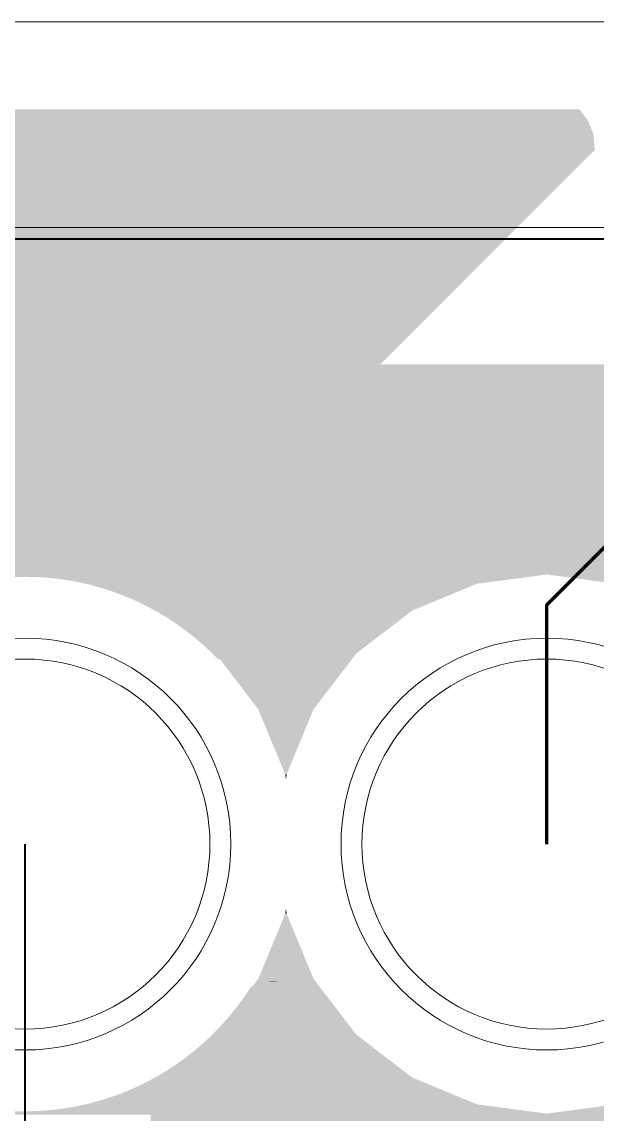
# Model space of a CAD drawing. Header units: millimetres. Extents: x 0 to 594, y 0 to 420.
# Drawn here: x 217.1 to 219.9, y 274.7 to 280.01 of the extents above; entities that cross this region are included whole.
import ezdxf

# ---------------------------------------------------------------- set-up
doc = ezdxf.new("R2010")
doc.units = ezdxf.units.MM
for name, pattern in [('K5LT32768', [0]), ('K5LT32771', [0]), ('K5LT32772', [0]), ('K5LT32773', [0]), ('K5LT32775', [0]), ('K5LT32780', [0]), ('K5LT32787', [0])]:
    doc.linetypes.add(name, pattern=pattern)

# ---------------------------------------------------------------- blocks, each defined once
blk = doc.blocks.new('U281')
at = {"color": 7, "linetype": 'K5LT32768', "lineweight": 18}
blk.add_circle((217.1116, 276.0149), 0.9, dxfattribs=at)
blk = doc.blocks.new('U283')
at = {"color": 7, "linetype": 'K5LT32768', "lineweight": 18}
blk.add_circle((219.6516, 276.0149), 0.9, dxfattribs=at)
blk = doc.blocks.new('U406')
at = {"color": 1, "linetype": 'K5LT32771', "lineweight": 18, "true_color": 0xff0000}
blk.add_circle((217.1116, 276.0149), 1.0016, dxfattribs=at)
blk = doc.blocks.new('U408')
at = {"color": 1, "linetype": 'K5LT32771', "lineweight": 18, "true_color": 0xff0000}
blk.add_circle((219.6516, 276.0149), 1.0016, dxfattribs=at)
blk = doc.blocks.new('U984')
at = {"color": 3, "linetype": 'K5LT32773', "lineweight": 18, "true_color": 0x00ff00}
blk.add_circle((217.1116, 276.0149), 0.9, dxfattribs=at)
blk = doc.blocks.new('U986')
at = {"color": 3, "linetype": 'K5LT32773', "lineweight": 18, "true_color": 0x00ff00}
blk.add_circle((219.6516, 276.0149), 0.9, dxfattribs=at)
blk = doc.blocks.new('U1379')
at = {"color": 1, "linetype": 'K5LT32771', "lineweight": 18, "true_color": 0xff0000}
blk.add_circle((217.1116, 276.0149), 1.0016, dxfattribs=at)
blk = doc.blocks.new('U1381')
at = {"color": 1, "linetype": 'K5LT32771', "lineweight": 18, "true_color": 0xff0000}
blk.add_circle((219.6516, 276.0149), 1.0016, dxfattribs=at)

msp = doc.modelspace()

# ---------------------------------------------------------------- hatches: boundary and pattern name
for points in [[(195.9949, 279.5618), (196.0132, 279.5898), (219.8114, 279.5898), (219.8316, 279.5618)], [(196.0132, 279.5898), (196.0132, 279.5898), (219.8114, 279.5898)], [(195.971, 279.4695), (195.987, 279.5311), (219.8538, 279.5311), (219.8787, 279.4695)], [(195.987, 279.5311), (195.9949, 279.5618), (219.8316, 279.5618), (219.8538, 279.5311)], [(195.9503, 279.3898), (195.971, 279.4695), (219.8787, 279.4695), (219.8853, 279.3898)], [(195.9504, 279.3898), (195.9503, 279.3898), (219.8853, 279.3898), (219.8853, 279.3898)], [(195.9568, 279.3852), (195.9504, 279.3898), (219.8853, 279.3898), (219.8801, 279.3852)], [(195.9571, 279.385), (195.9568, 279.3852), (219.8801, 279.3852), (219.8799, 279.385)], [(195.9879, 279.3629), (195.9571, 279.385), (219.8799, 279.385), (219.8563, 279.3629)], [(196.0094, 279.3475), (195.9879, 279.3629), (219.8563, 279.3629), (219.8406, 279.3475)], [(196.0192, 279.3403), (196.0094, 279.3475), (219.8406, 279.3475), (219.8332, 279.3403)], [(196.0615, 279.3092), (196.0192, 279.3403), (219.8332, 279.3403), (219.8021, 279.3092)], [(196.1132, 279.2702), (196.0615, 279.3092), (219.8021, 279.3092), (219.7631, 279.2702)], [(196.1644, 279.2306), (196.1132, 279.2702), (219.7631, 279.2702), (219.7235, 279.2306)], [(196.2151, 279.1904), (196.1644, 279.2306), (219.7235, 279.2306), (219.6833, 279.1904)], [(196.2653, 279.1495), (196.2151, 279.1904), (219.6833, 279.1904), (219.6424, 279.1495)], [(196.315, 279.1081), (196.2653, 279.1495), (219.6424, 279.1495), (219.601, 279.1081)], [(196.3642, 279.0661), (196.315, 279.1081), (219.601, 279.1081), (219.559, 279.0661)], [(196.4129, 279.0235), (196.3642, 279.0661), (219.559, 279.0661), (219.5164, 279.0235)], [(196.4611, 278.9803), (196.4129, 279.0235), (219.5164, 279.0235), (219.4732, 278.9803)], [(196.5087, 278.9365), (196.4611, 278.9803), (219.4732, 278.9803), (219.4294, 278.9365)], [(196.5558, 278.8921), (196.5087, 278.9365), (219.4294, 278.9365), (219.385, 278.8921)], [(196.6024, 278.8472), (196.5558, 278.8921), (219.385, 278.8921), (219.3401, 278.8472)], [(196.6484, 278.8017), (196.6024, 278.8472), (219.3401, 278.8472), (219.2946, 278.8017)], [(196.6939, 278.7557), (196.6484, 278.8017), (219.2946, 278.8017), (219.2486, 278.7557)], [(196.7388, 278.7091), (196.6939, 278.7557), (219.2486, 278.7557), (219.202, 278.7091)], [(196.7832, 278.662), (196.7388, 278.7091), (219.202, 278.7091), (219.1549, 278.662)], [(196.827, 278.6144), (196.7832, 278.662), (219.1549, 278.662), (219.1073, 278.6144)], [(196.8702, 278.5662), (196.827, 278.6144), (219.1073, 278.6144), (219.0591, 278.5662)], [(196.9128, 278.5175), (196.8702, 278.5662), (219.0591, 278.5662), (219.0103, 278.5175)], [(196.9548, 278.4683), (196.9128, 278.5175), (219.0103, 278.5175), (218.9611, 278.4683)], [(196.9962, 278.4186), (196.9548, 278.4683), (218.9611, 278.4683), (218.9114, 278.4186)], [(197.0371, 278.3684), (196.9962, 278.4186), (218.9114, 278.4186), (218.8612, 278.3684)], [(197.0773, 278.3177), (197.0371, 278.3684), (218.8612, 278.3684), (218.8105, 278.3177)], [(197.1169, 278.2665), (197.0773, 278.3177), (218.8105, 278.3177), (218.7593, 278.2665)], [(197.1559, 278.2148), (197.1169, 278.2665), (218.7593, 278.2665), (218.7076, 278.2148)], [(197.1897, 278.1688), (197.1559, 278.2148), (218.7076, 278.2148), (218.6616, 278.1688)], [(197.1942, 278.1627), (197.1897, 278.1688), (218.6616, 278.1688), (218.6557, 278.1627)], [(197.2065, 278.1456), (197.1942, 278.1627), (218.6557, 278.1627), (218.639, 278.1456)], [(197.2234, 278.122), (197.2065, 278.1456), (218.639, 278.1456), (218.6169, 278.122)], [(197.2319, 278.1102), (197.2234, 278.122), (218.6169, 278.122), (218.6064, 278.1102)], [(197.2406, 278.0978), (197.2319, 278.1102), (218.6064, 278.1102), (218.5954, 278.0978)], [(197.2578, 278.0732), (197.2406, 278.0978), (218.5954, 278.0978), (218.5745, 278.0732)], [(197.269, 278.0571), (197.2578, 278.0732), (218.5745, 278.0732), (218.5614, 278.0571)], [(197.2751, 278.0481), (197.269, 278.0571), (218.5614, 278.0571), (218.5541, 278.0481)], [(197.2926, 278.0225), (197.2751, 278.0481), (218.5541, 278.0481), (218.5343, 278.0225)], [(197.3054, 278.0036), (197.2926, 278.0225), (218.5343, 278.0225), (218.5204, 278.0036)], [(197.3102, 277.9964), (197.3054, 278.0036), (218.5204, 278.0036), (218.5151, 277.9964)], [(197.3277, 277.97), (197.3102, 277.9964), (218.5151, 277.9964), (218.4965, 277.97)], [(197.3412, 277.9497), (197.3277, 277.97), (218.4965, 277.97), (218.483, 277.9497)], [(197.3455, 277.9431), (197.3412, 277.9497), (218.483, 277.9497), (218.4786, 277.9431)], [(197.3632, 277.9158), (197.3455, 277.9431), (218.4786, 277.9431), (218.4612, 277.9158)], [(197.3764, 277.8954), (197.3632, 277.9158), (218.4612, 277.9158), (218.4489, 277.8954)], [(197.381, 277.8881), (197.3764, 277.8954), (218.4489, 277.8954), (218.4445, 277.8881)], [(197.3986, 277.86), (197.381, 277.8881), (218.4445, 277.8881), (218.4284, 277.86)], [(197.4108, 277.8406), (197.3986, 277.86), (218.4284, 277.86), (218.4179, 277.8406)], [(197.4164, 277.8316), (197.4108, 277.8406), (218.4179, 277.8406), (218.413, 277.8316)], [(197.4341, 277.8028), (197.4164, 277.8316), (218.413, 277.8316), (218.3983, 277.8028)], [(197.4447, 277.7855), (197.4341, 277.8028), (218.3983, 277.8028), (218.3899, 277.7855)], [(197.4517, 277.7737), (197.4447, 277.7855), (218.3899, 277.7855), (218.3842, 277.7737)], [(197.4692, 277.7443), (197.4517, 277.7737), (218.3842, 277.7737), (218.3708, 277.7443)], [(197.4778, 277.7299), (197.4692, 277.7443), (218.3708, 277.7443), (218.3647, 277.7299)], [(197.4868, 277.7145), (197.4778, 277.7299), (218.3647, 277.7299), (218.3581, 277.7145)], [(197.5042, 277.6845), (197.4868, 277.7145), (218.3581, 277.7145), (218.3461, 277.6845)], [(197.5103, 277.6739), (197.5042, 277.6845), (218.3461, 277.6845), (218.3421, 277.6739)], [(197.5214, 277.6542), (197.5103, 277.6739), (218.3421, 277.6739), (218.3347, 277.6542)], [(197.5385, 277.6237), (197.5214, 277.6542), (218.3347, 277.6542), (218.3241, 277.6237)], [(197.542, 277.6175), (197.5385, 277.6237), (218.3241, 277.6237), (218.3221, 277.6175)], [(197.5555, 277.5929), (197.542, 277.6175), (218.3221, 277.6175), (218.3142, 277.5929)], [(197.5725, 277.5619), (197.5555, 277.5929), (218.3142, 277.5929), (218.3049, 277.5619)], [(197.5731, 277.5608), (197.5725, 277.5619), (218.3049, 277.5619), (218.3046, 277.5608)], [(197.5892, 277.5307), (197.5731, 277.5608), (218.3046, 277.5608), (218.2965, 277.5307)], [(197.6036, 277.5037), (197.5892, 277.5307), (218.2965, 277.5307), (218.2898, 277.5037)], [(197.6059, 277.4993), (197.6036, 277.5037), (218.2898, 277.5037), (218.2887, 277.4993)], [(197.6222, 277.4677), (197.6059, 277.4993), (218.2887, 277.4993), (218.2817, 277.4677)], [(197.6333, 277.4462), (197.6222, 277.4677), (218.2817, 277.4677), (218.2774, 277.4462)], [(197.6384, 277.436), (197.6333, 277.4462), (218.2774, 277.4462), (218.2754, 277.436)], [(197.6544, 277.4041), (197.6384, 277.436), (218.2754, 277.436), (218.2698, 277.4041)], [(197.6623, 277.3884), (197.6544, 277.4041), (218.2698, 277.4041), (218.2674, 277.3884)], [(197.6702, 277.3722), (197.6623, 277.3884), (218.2674, 277.3884), (218.2649, 277.3722)], [(197.6859, 277.3401), (197.6702, 277.3722), (218.2649, 277.3722), (218.2608, 277.3401)], [(197.6907, 277.3302), (197.6859, 277.3401), (218.2608, 277.3401), (218.2598, 277.3302)], [(197.6979, 277.315), (197.6907, 277.3302), (218.2598, 277.3302), (218.2582, 277.315)], [(197.6981, 277.3146), (197.6979, 277.315), (217.1116, 277.315), (217.0797, 277.3146)], [(217.1435, 277.3146), (217.1116, 277.315), (218.2582, 277.315), (218.2582, 277.3146)], [(217.1754, 277.3134), (217.1435, 277.3146), (218.2582, 277.3146), (218.2581, 277.3134)], [(217.2072, 277.3115), (217.1754, 277.3134), (218.2581, 277.3134), (218.2579, 277.3115)], [(217.239, 277.3087), (217.2072, 277.3115), (218.2579, 277.3115), (218.2576, 277.3087)], [(217.2463, 277.3079), (217.239, 277.3087), (218.2576, 277.3087), (218.2575, 277.3079)], [(217.2707, 277.3052), (217.2463, 277.3079), (218.2575, 277.3079), (218.2573, 277.3052)], [(217.3024, 277.3009), (217.2707, 277.3052), (218.2573, 277.3052), (218.257, 277.3009)], [(217.3339, 277.2959), (217.3024, 277.3009), (218.257, 277.3009), (218.2566, 277.2959)], [(217.3652, 277.29), (217.3339, 277.2959), (218.2566, 277.2959), (218.2561, 277.29)], [(217.3965, 277.2834), (217.3652, 277.29), (218.2561, 277.29), (218.2555, 277.2834)], [(217.4275, 277.276), (217.3965, 277.2834), (218.2555, 277.2834), (218.2549, 277.276)], [(217.4287, 277.2757), (217.4275, 277.276), (218.2549, 277.276), (218.2549, 277.2757)], [(217.4584, 277.2679), (217.4287, 277.2757), (218.2549, 277.2757), (218.2545, 277.2679)], [(217.489, 277.259), (217.4584, 277.2679), (218.2545, 277.2679), (218.2539, 277.259)], [(217.5194, 277.2494), (217.489, 277.259), (218.2539, 277.259), (218.2534, 277.2494)], [(217.5368, 277.2434), (217.5194, 277.2494), (218.2534, 277.2494), (218.253, 277.2434)], [(217.5496, 277.239), (217.5368, 277.2434), (218.253, 277.2434), (218.2529, 277.239)], [(217.5795, 277.2279), (217.5496, 277.239), (218.2529, 277.239), (218.2525, 277.2279)], [(217.6091, 277.216), (217.5795, 277.2279), (218.2525, 277.2279), (218.2521, 277.216)], [(217.6206, 277.2111), (217.6091, 277.216), (218.2521, 277.216), (218.2519, 277.2111)], [(217.6385, 277.2035), (217.6206, 277.2111), (218.2519, 277.2111), (218.2518, 277.2035)], [(217.6675, 277.1902), (217.6385, 277.2035), (218.2518, 277.2035), (218.2517, 277.1902)], [(217.691, 277.1787), (217.6675, 277.1902), (218.2517, 277.1902), (218.2515, 277.1787)], [(217.6961, 277.1762), (217.691, 277.1787), (218.2515, 277.1787), (218.2515, 277.1762)], [(217.7245, 277.1615), (217.6961, 277.1762), (218.2515, 277.1762), (218.2515, 277.1615)], [(217.7524, 277.1461), (217.7245, 277.1615), (218.2515, 277.1615), (218.2515, 277.1461)], [(217.78, 277.13), (217.7524, 277.1461), (218.2515, 277.1461), (218.2515, 277.13)], [(217.8072, 277.1133), (217.78, 277.13), (218.2515, 277.13), (218.2515, 277.1133)], [(217.8339, 277.0959), (217.8072, 277.1133), (218.2515, 277.1133), (218.2515, 277.0959)], [(217.8602, 277.0778), (217.8339, 277.0959), (218.2515, 277.0959), (218.2515, 277.0778)], [(217.8861, 277.0591), (217.8602, 277.0778), (218.2515, 277.0778), (218.2515, 277.0591)], [(217.9115, 277.0398), (217.8861, 277.0591), (218.2515, 277.0591), (218.2515, 277.0398)], [(217.9364, 277.0199), (217.9115, 277.0398), (218.2515, 277.0398), (218.2515, 277.0199)], [(217.9608, 276.9993), (217.9364, 277.0199), (218.2515, 277.0199), (218.2515, 276.9993)], [(217.9714, 276.99), (217.9608, 276.9993), (218.2515, 276.9993), (218.2515, 276.99)], [(217.9847, 276.9782), (217.9714, 276.99), (218.2515, 276.99), (218.2369, 276.9782)], [(218.0017, 276.9625), (217.9847, 276.9782), (218.2369, 276.9782), (218.2175, 276.9625)], [(218.0081, 276.9565), (218.0017, 276.9625), (218.2175, 276.9625), (218.206, 276.9565)], [(218.0309, 276.9342), (218.0081, 276.9565), (218.206, 276.9565), (218.1634, 276.9342)], [(218.0381, 276.9268), (218.0309, 276.9342), (218.1634, 276.9342), (218.1492, 276.9268)], [(218.0515, 276.9131), (218.0381, 276.9268), (218.1492, 276.9268), (218.064, 276.9131)], [(218.2104, 275.32), (218.2308, 275.3277), (218.4136, 275.3277), (218.4297, 275.32)], [(218.2308, 275.3277), (218.2586, 275.3382), (218.375, 275.3382), (218.4136, 275.3277)], [(218.2586, 275.3382), (218.2951, 275.3438), (218.3543, 275.3438), (218.375, 275.3382)], [(218.2951, 275.3438), (218.3087, 275.3459), (218.3543, 275.3438)], [(218.1745, 275.2663), (218.1825, 275.2779), (218.4612, 275.2779), (218.4686, 275.2663)], [(218.1825, 275.2779), (218.1926, 275.2926), (218.4523, 275.2926), (218.4612, 275.2779)], [(218.1926, 275.2926), (218.201, 275.3055), (218.4445, 275.3055), (218.4523, 275.2926)], [(218.201, 275.3055), (218.2077, 275.3157), (218.4387, 275.3157), (218.4445, 275.3055)], [(218.2077, 275.3157), (218.21, 275.3193), (218.4312, 275.3193), (218.4387, 275.3157)], [(218.21, 275.3193), (218.2104, 275.32), (218.4297, 275.32), (218.4312, 275.3193)], [(218.1223, 275.1972), (218.1365, 275.215), (218.5026, 275.215), (218.5151, 275.1972)], [(218.1365, 275.215), (218.1432, 275.2237), (218.4965, 275.2237), (218.5026, 275.215)], [(218.1432, 275.2237), (218.1559, 275.2404), (218.4854, 275.2404), (218.4965, 275.2237)], [(218.1559, 275.2404), (218.1632, 275.2505), (218.4786, 275.2505), (218.4854, 275.2404)], [(218.1632, 275.2505), (218.1745, 275.2663), (218.4686, 275.2663), (218.4786, 275.2505)], [(218.0783, 275.1456), (218.0961, 275.1657), (218.5386, 275.1657), (218.5541, 275.1456)], [(218.0961, 275.1657), (218.1007, 275.1712), (218.5343, 275.1712), (218.5386, 275.1657)], [(218.1007, 275.1712), (218.1166, 275.1901), (218.5204, 275.1901), (218.5343, 275.1712)], [(218.1166, 275.1901), (218.1223, 275.1972), (218.5151, 275.1972), (218.5204, 275.1901)], [(218.0311, 275.0958), (218.0532, 275.1184), (218.5763, 275.1184), (218.5954, 275.0958)], [(218.0532, 275.1184), (218.0552, 275.1205), (218.5745, 275.1205), (218.5763, 275.1184)], [(218.0552, 275.1205), (218.0749, 275.1418), (218.5572, 275.1418), (218.5745, 275.1205)], [(218.0749, 275.1418), (218.0783, 275.1456), (218.5541, 275.1456), (218.5572, 275.1418)], [(217.9847, 275.0516), (218.0064, 275.0717), (218.6169, 275.0717), (218.6357, 275.0516)], [(218.0064, 275.0717), (218.0081, 275.0733), (218.6155, 275.0733), (218.6169, 275.0717)], [(218.0081, 275.0733), (218.0309, 275.0956), (218.5956, 275.0956), (218.6155, 275.0733)], [(218.0309, 275.0956), (218.0311, 275.0958), (218.5954, 275.0958), (218.5956, 275.0956)], [(217.9115, 274.99), (217.9269, 275.0023), (218.6847, 275.0023), (218.6979, 274.99)], [(217.9269, 275.0023), (217.9364, 275.0099), (218.677, 275.0099), (218.6847, 275.0023)], [(217.9364, 275.0099), (217.9542, 275.0249), (218.6616, 275.0249), (218.677, 275.0099)], [(217.9542, 275.0249), (217.9608, 275.0305), (218.6561, 275.0305), (218.6616, 275.0249)], [(217.9608, 275.0305), (217.9806, 275.048), (218.639, 275.048), (218.6561, 275.0305)], [(217.9806, 275.048), (217.9847, 275.0516), (218.6357, 275.0516), (218.639, 275.048)], [(217.8396, 274.9378), (217.8602, 274.952), (218.7404, 274.952), (218.7572, 274.9378)], [(217.8602, 274.952), (217.8695, 274.9587), (218.7325, 274.9587), (218.7404, 274.952)], [(217.8695, 274.9587), (217.8861, 274.9706), (218.7192, 274.9706), (218.7325, 274.9587)], [(217.8861, 274.9706), (217.8987, 274.9802), (218.7084, 274.9802), (218.7192, 274.9706)], [(217.8987, 274.9802), (217.9115, 274.99), (218.6979, 274.99), (218.7084, 274.9802)], [(217.7524, 274.8837), (217.7762, 274.8976), (218.8079, 274.8976), (218.8267, 274.8837)], [(217.7762, 274.8976), (217.78, 274.8998), (218.8051, 274.8998), (218.8079, 274.8976)], [(217.78, 274.8998), (217.8072, 274.9165), (218.7835, 274.9165), (218.8051, 274.8998)], [(217.8072, 274.9165), (217.8086, 274.9174), (218.7823, 274.9174), (218.7835, 274.9165)], [(217.8086, 274.9174), (217.8339, 274.9339), (218.762, 274.9339), (218.7823, 274.9174)], [(217.8339, 274.9339), (217.8396, 274.9378), (218.7572, 274.9378), (218.762, 274.9339)], [(217.6722, 274.8419), (217.6961, 274.8536), (218.8697, 274.8536), (218.8873, 274.8419)], [(217.6961, 274.8536), (217.7081, 274.8598), (218.8604, 274.8598), (218.8697, 274.8536)], [(217.7081, 274.8598), (217.7245, 274.8683), (218.8483, 274.8683), (218.8604, 274.8598)], [(217.7245, 274.8683), (217.7428, 274.8784), (218.8339, 274.8784), (218.8483, 274.8683)], [(217.7428, 274.8784), (217.7524, 274.8837), (218.8267, 274.8837), (218.8339, 274.8784)], [(217.5194, 274.7804), (217.5496, 274.7908), (218.9722, 274.7908), (218.9912, 274.7804)], [(217.5496, 274.7908), (217.5523, 274.7918), (218.9703, 274.7918), (218.9722, 274.7908)], [(217.5523, 274.7918), (217.5795, 274.8019), (218.9526, 274.8019), (218.9703, 274.7918)], [(217.5795, 274.8019), (217.5942, 274.8078), (218.9422, 274.8078), (218.9526, 274.8019)], [(217.5942, 274.8078), (217.6091, 274.8138), (218.9323, 274.8138), (218.9422, 274.8078)], [(217.6091, 274.8138), (217.6343, 274.8245), (218.9145, 274.8245), (218.9323, 274.8138)], [(217.6343, 274.8245), (217.6385, 274.8263), (218.9117, 274.8263), (218.9145, 274.8245)], [(217.6385, 274.8263), (217.6675, 274.8396), (218.8909, 274.8396), (218.9117, 274.8263)], [(217.6675, 274.8396), (217.6722, 274.8419), (218.8873, 274.8419), (218.8909, 274.8396)], [(217.3345, 274.7341), (217.3652, 274.7398), (219.0736, 274.7398), (219.0861, 274.7341)], [(217.3652, 274.7398), (217.3965, 274.7464), (219.059, 274.7464), (219.0736, 274.7398)], [(217.3965, 274.7464), (217.4011, 274.7475), (219.0566, 274.7475), (219.059, 274.7464)], [(217.4011, 274.7475), (217.4275, 274.7538), (219.0436, 274.7538), (219.0566, 274.7475)], [(217.4275, 274.7538), (217.4573, 274.7616), (219.0275, 274.7616), (219.0436, 274.7538)], [(217.4573, 274.7616), (217.4584, 274.7619), (219.0269, 274.7619), (219.0275, 274.7616)], [(217.4584, 274.7619), (217.489, 274.7708), (219.0095, 274.7708), (219.0269, 274.7619)], [(217.489, 274.7708), (217.5064, 274.7763), (218.9987, 274.7763), (219.0095, 274.7708)], [(217.5064, 274.7763), (217.5194, 274.7804), (218.9912, 274.7804), (218.9987, 274.7763)], [(198.2076, 274.698), (198.2082, 274.7093), (219.1458, 274.7093), (219.1761, 274.698)], [(198.2082, 274.7093), (198.2085, 274.7148), (219.1322, 274.7148), (219.1458, 274.7093)], [(198.2085, 274.7148), (198.2085, 274.7152), (217.0797, 274.7152), (217.1116, 274.7148)], [(217.1116, 274.7148), (217.1435, 274.7152), (219.1312, 274.7152), (219.1322, 274.7148)], [(217.1435, 274.7152), (217.1754, 274.7164), (219.1282, 274.7164), (219.1312, 274.7152)], [(217.1754, 274.7164), (217.2072, 274.7183), (219.1235, 274.7183), (219.1282, 274.7164)], [(217.2072, 274.7183), (217.239, 274.7211), (219.1166, 274.7211), (219.1235, 274.7183)], [(217.239, 274.7211), (217.2417, 274.7214), (219.1158, 274.7214), (219.1166, 274.7211)], [(217.2417, 274.7214), (217.2707, 274.7246), (219.1083, 274.7246), (219.1158, 274.7214)], [(217.2707, 274.7246), (217.3024, 274.7289), (219.0983, 274.7289), (219.1083, 274.7246)], [(217.3024, 274.7289), (217.3339, 274.734), (219.0864, 274.734), (219.0983, 274.7289)], [(217.3339, 274.734), (217.3345, 274.7341), (219.0861, 274.7341), (219.0864, 274.734)]]:
    msp.add_hatch(color=7).paths.add_polyline_path(points)
at = {"true_color": 0x00ff00}
for points in [[(214.4094, 278.1975), (214.542, 278.3301), (223.3775, 278.3301), (223.179, 278.1975)], [(214.542, 278.3301), (214.56, 278.3481), (223.4681, 278.3481), (223.3775, 278.3301)], [(214.56, 278.3481), (214.56, 278.3481), (223.4681, 278.3481)], [(213.538, 277.3261), (214.4094, 278.1975), (223.179, 278.1975), (222.3076, 277.3261)], [(214.911, 277.2814), (214.5716, 277.3261), (217.1116, 277.3261), (216.7722, 277.2814)], [(217.451, 277.2814), (217.1116, 277.3261), (219.6516, 277.3261), (219.3122, 277.2814)], [(219.991, 277.2814), (219.6516, 277.3261), (222.3076, 277.3261), (222.2629, 277.2814)], [(217.7672, 277.1504), (217.451, 277.2814), (219.3122, 277.2814), (218.996, 277.1504)], [(217.451, 277.2814), (217.451, 277.2814), (219.3122, 277.2814), (219.3122, 277.2814)], [(218.0388, 276.9421), (217.7672, 277.1504), (218.996, 277.1504), (218.7244, 276.9421)], [(217.7672, 277.1504), (217.7672, 277.1504), (218.996, 277.1504), (218.996, 277.1504)], [(218.2471, 276.6705), (218.0388, 276.9421), (218.7244, 276.9421), (218.5161, 276.6705)], [(218.0388, 276.9421), (218.0388, 276.9421), (218.7244, 276.9421), (218.7244, 276.9421)], [(218.3781, 276.3543), (218.2471, 276.6705), (218.5161, 276.6705), (218.3851, 276.3543)], [(218.2471, 276.6705), (218.2471, 276.6705), (218.5161, 276.6705), (218.5161, 276.6705)], [(218.3816, 276.3281), (218.3781, 276.3543), (218.3851, 276.3543)], [(218.3781, 276.3543), (218.3781, 276.3543), (218.3851, 276.3543), (218.3851, 276.3543)], [(218.3781, 275.6755), (218.3816, 275.7016), (218.3851, 275.6755)], [(218.2471, 275.3593), (218.3781, 275.6755), (218.3851, 275.6755), (218.5161, 275.3593)], [(218.3781, 275.6755), (218.3781, 275.6755), (218.3851, 275.6755), (218.3851, 275.6755)], [(218.0388, 275.0877), (218.2471, 275.3593), (218.5161, 275.3593), (218.7244, 275.0877)], [(218.2471, 275.3593), (218.2471, 275.3593), (218.5161, 275.3593), (218.5161, 275.3593)], [(217.7672, 274.8794), (218.0388, 275.0877), (218.7244, 275.0877), (218.996, 274.8794)], [(218.0388, 275.0877), (218.0388, 275.0877), (218.7244, 275.0877), (218.7244, 275.0877)], [(217.7234, 274.8612), (217.7672, 274.8794), (218.996, 274.8794), (219.04, 274.8612)], [(217.7234, 274.7484), (217.7234, 274.8612), (219.04, 274.8612), (219.3122, 274.7484)], [(217.7672, 274.8794), (217.7672, 274.8794), (218.996, 274.8794), (218.996, 274.8794)], [(217.7234, 274.7037), (217.7234, 274.7484), (219.3122, 274.7484), (219.6516, 274.7037)], [(219.6516, 274.7037), (219.991, 274.7484), (221.7498, 274.7484), (221.7498, 274.7037)], [(217.7234, 273.0149), (217.7234, 274.7037), (221.7498, 274.7037), (221.7498, 273.0149)]]:
    msp.add_hatch(color=3, dxfattribs=at).paths.add_polyline_path(points)

# ---------------------------------------------------------------- linework, layer by layer
at = {"color": 4, "linetype": 'K5LT32772', "lineweight": 18, "true_color": 0x00ffff}
msp.add_lwpolyline([(82.8616, 280.0149), (484.8616, 280.0149)], dxfattribs=at)
at = {"color": 5, "linetype": 'K5LT32775', "lineweight": 18, "true_color": 0x0000ff}
msp.add_lwpolyline([(213.1716, 279.0149), (220.9716, 279.0149)], dxfattribs=at)
at = {"color": 3, "linetype": 'K5LT32787', "lineweight": 40, "true_color": 0x00ff00}
for points in [[(214.3066, 278.9599), (409.3354, 278.9599)], [(217.1116, 272.1649), (217.1116, 276.0149)]]:
    msp.add_lwpolyline(points, dxfattribs=at)
at = {"color": 7, "linetype": 'K5LT32780', "lineweight": 200}
msp.add_lwpolyline([(219.6516, 276.0149), (219.6516, 277.1787), (220.8232, 278.3503)], dxfattribs=at)

# ---------------------------------------------------------------- block references
for name in ['U406', 'U1379', 'U408', 'U1381', 'U281', 'U984', 'U283', 'U986']:
    msp.add_blockref(name, (0, 0))

doc.saveas('drawing.dxf')
